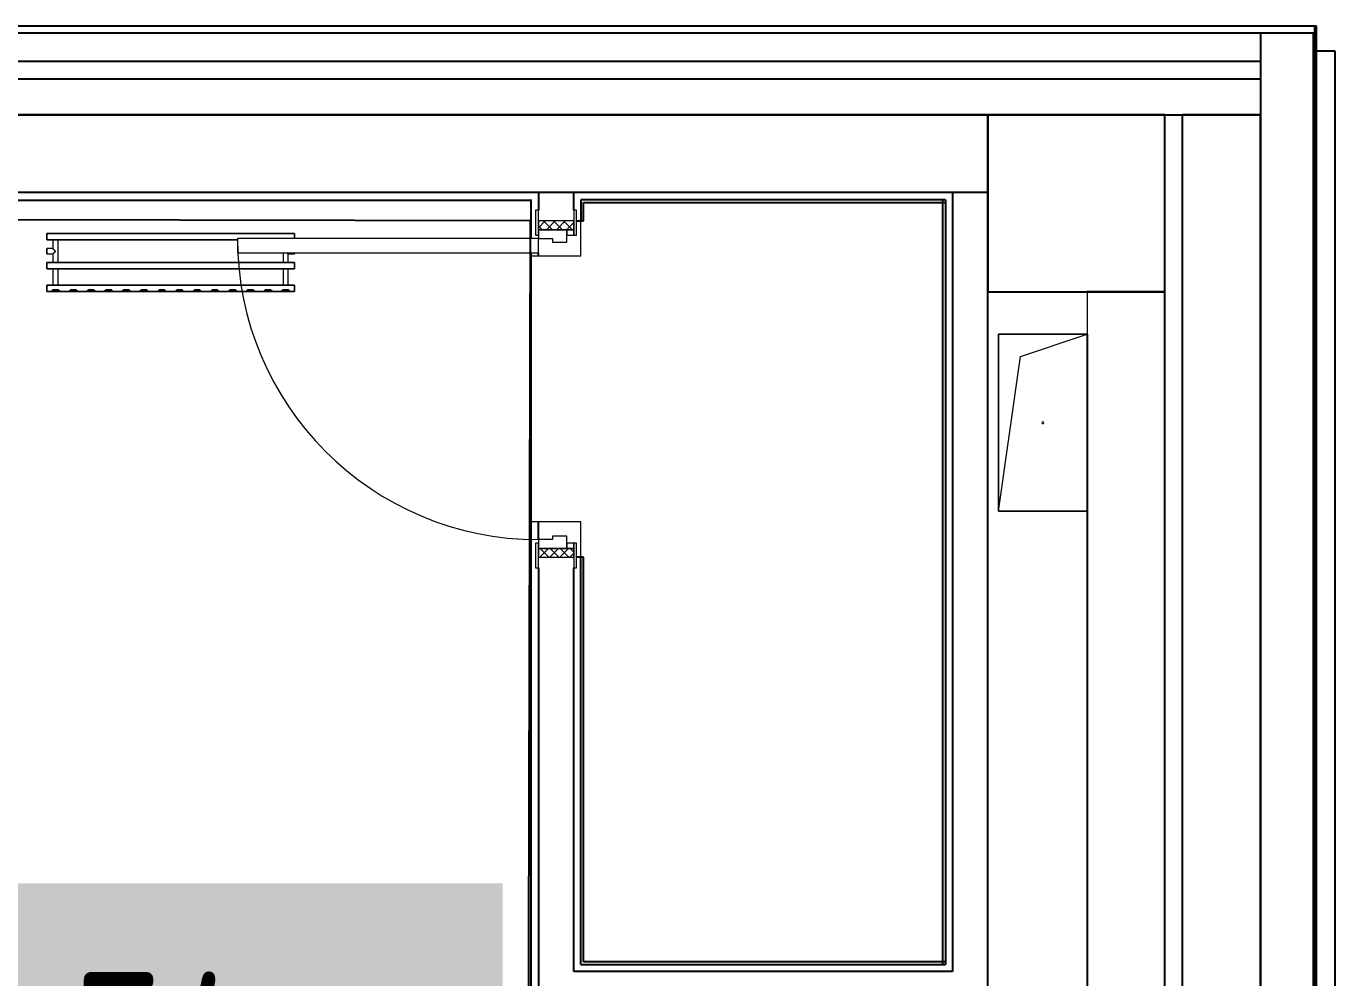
# Model space of a CAD drawing. Header units: millimetres. Extents: x 3914 to 443608, y -156176 to 78197.
# Drawn here: x 107740 to 111437, y -121450 to -118763 of the extents above; entities that cross this region are included whole.
import ezdxf

# ---------------------------------------------------------------- set-up
doc = ezdxf.new("R2010")
doc.units = ezdxf.units.MM
doc.linetypes.add('200_ШТРИХ__ш1_п0_6_', pattern=[160, 100, -60])
for name, color, linetype, lineweight in [('A-DOOR-1', 7, 'Continuous', 5), ('A-DOOR-2', 7, '200_ШТРИХ__ш1_п0_6_', 5), ('A-DOOR-FRAM-2', 7, 'Continuous', 5), ('A-FLOR', 7, 'Continuous', 9), ('A-GENM', 7, 'Continuous', 9)]:
    doc.layers.add(name, color=color, linetype=linetype, lineweight=lineweight)
doc.layers.add('A-DOOR-FRAM-1', color=7, linetype='Continuous', lineweight=5, true_color=0xc0c0c0)
doc.layers.add('M-EQPM-1', color=7, linetype='Continuous', lineweight=9, true_color=0xb2b2b2)
doc.styles.add('СПДС', font='ГОСТ тип А.ttf', dxfattribs={"width": 0.9})

# ---------------------------------------------------------------- blocks, each defined once
blk = doc.blocks.new('110_Дверь_СКБ_1Ст_Внутренняя1 - Д-7_л__950x2100h_Туалет-32089464-Объем проектирования 1 этажа')
at = {"layer": 'A-DOOR-2'}
h = blk.add_hatch(dxfattribs=at)
h.set_pattern_fill('FP_48', color=256, style=0, pattern_type=2)
h.set_pattern_definition([(135, (1826.41, 114.685), (-14.14214, -14.14214), []), (225, (1826.41, 114.685), (14.14214, -14.14214), [])])
h.paths.add_polyline_path([(462.5, 50), (462.5, -50), (487.5, -50), (487.5, 50)])
at = {"layer": 'A-DOOR-FRAM-2'}
h = blk.add_hatch(dxfattribs=at)
h.set_pattern_fill('FP_49', color=256, style=0, pattern_type=2)
h.set_pattern_definition([(45, (-296.384, 114.685), (-14.1421, 14.1421), []), (135, (-296.384, 114.685), (-14.1421, -14.1421), [])])
h.paths.add_polyline_path([(-462.5, -50), (-437.5, -49.6), (-437.5, 50), (-462.5, 50)])
at = {"layer": 'A-DOOR-1'}
for p, q in [((437.5, 900), (397.5, 900)), ((397.5, 900), (397.5, 50)), ((437.5, 50), (437.5, 900)), ((397.5, 50), (437.5, 50))]:
    blk.add_line(p, q, dxfattribs=at)
blk.add_arc((437.5, 50), 850, 90, 180, dxfattribs=at)
at = {"layer": 'A-DOOR-FRAM-1'}
for p, q in [((-422.5, 58), (-492.5, 58)), ((-492.5, 58), (-492.5, 50)), ((-492.5, 50), (-422.5, 50)), ((-437.5, 50), (-462.5, 50)), ((-462.5, 50), (-462.5, -50)), ((-412.5, 50), (-437.5, 50)), ((-437.5, 50), (-437.5, -30)), ((-437.5, -50), (-437.5, 50)), ((-422.5, 50), (-437.5, 50)), ((-437.5, 50), (-437.5, 49)), ((-437.5, 49), (-422.5, 49)), ((-422.5, 50), (-422.5, 58)), ((-422.5, 49), (-422.5, 50)), ((-412.5, 10), (-412.5, 50)), ((437.5, 50), (437.5, 10)), ((462.5, 50), (437.5, 50)), ((517.5, 58), (447.5, 58)), ((447.5, 58), (447.5, 50)), ((462.5, 50), (447.5, 50)), ((447.5, 50), (447.5, 49)), ((447.5, 50), (517.5, 50)), ((447.5, 49), (462.5, 49)), ((462.5, -30), (462.5, 50)), ((487.5, 50), (462.5, 50)), ((462.5, 50), (462.5, -50)), ((462.5, 49), (462.5, 50)), ((487.5, -50), (487.5, 50)), ((517.5, 50), (517.5, 58)), ((-402.5, 10), (-412.5, 10)), ((-402.5, -30), (-402.5, 10)), ((437.5, 10), (427.5, 10)), ((427.5, 10), (427.5, -30)), ((-437.5, -30), (-402.5, -30)), ((-422.5, -30), (-437.5, -30)), ((-437.5, -30), (-437.5, -50)), ((-422.5, -50), (-422.5, -30)), ((427.5, -30), (462.5, -30)), ((462.5, -30), (447.5, -30)), ((447.5, -30), (447.5, -50)), ((462.5, -50), (462.5, -30)), ((-422.5, -50), (-492.5, -50)), ((-492.5, -50), (-492.5, -58)), ((-492.5, -58), (-422.5, -58)), ((-462.5, -50), (-437.5, -50)), ((-437.5, -50), (-422.5, -50)), ((-422.5, -58), (-422.5, -50)), ((447.5, -50), (462.5, -50)), ((517.5, -50), (447.5, -50)), ((447.5, -50), (447.5, -58)), ((447.5, -58), (517.5, -58)), ((462.5, -50), (487.5, -50)), ((517.5, -58), (517.5, -50))]:
    blk.add_line(p, q, dxfattribs=at)
blk = doc.blocks.new('GM_Отверстие прямоугольное _в плите_ - Отверстие-21613015-Объем проектирования 1 этажа')
at = {"layer": 'A-GENM'}
for p, q in [((-125, -250), (-125, 250)), ((-125, 250), (125, 250)), ((125, 250), (-125, 250)), ((-125, 250), (-125, -250)), ((-62.5, 187.5), (125, 250)), ((-125, -250), (-62.5, 187.5)), ((125, -250), (-125, -250)), ((-125, -250), (125, -250))]:
    blk.add_line(p, q, dxfattribs=at)
for start, end in [(360, 180), (180, 360)]:
    blk.add_arc((0, 0), 2.5, start, end, dxfattribs=at)
blk = doc.blocks.new('radiator_prado_classic_z_tip_30_po exemplyaru - Classic Z Тип 30-500-V244-Объем проектирования 1 этажа')
at = {"layer": 'M-EQPM-1'}
for p, q in [((0, 228), (0, 210)), ((700, 228), (0, 228)), ((0, 210), (0, 228)), ((0, 228), (12.5, 228)), ((12.5, 228), (37.5, 228)), ((37.5, 228), (12.5, 228)), ((12.5, 228), (37.5, 228)), ((12.5, 228), (17.5, 223)), ((12.5, 228), (17.5, 223)), ((32.5, 223), (17.5, 223)), ((17.5, 223), (32.5, 223)), ((32.5, 223), (37.5, 228)), ((37.5, 228), (32.5, 223)), ((37.5, 228), (62.5, 228)), ((62.5, 228), (87.5, 228)), ((87.5, 228), (62.5, 228)), ((62.5, 228), (87.5, 228)), ((62.5, 228), (67.5, 223)), ((62.5, 228), (67.5, 223)), ((82.5, 223), (67.5, 223)), ((67.5, 223), (82.5, 223)), ((82.5, 223), (87.5, 228)), ((87.5, 228), (82.5, 223)), ((87.5, 228), (112.5, 228)), ((112.5, 228), (137.5, 228)), ((137.5, 228), (112.5, 228)), ((112.5, 228), (137.5, 228)), ((112.5, 228), (117.5, 223)), ((112.5, 228), (117.5, 223)), ((132.5, 223), (117.5, 223)), ((117.5, 223), (132.5, 223)), ((132.5, 223), (137.5, 228)), ((137.5, 228), (132.5, 223)), ((137.5, 228), (162.5, 228)), ((162.5, 228), (187.5, 228)), ((187.5, 228), (162.5, 228)), ((162.5, 228), (187.5, 228)), ((162.5, 228), (167.5, 223)), ((162.5, 228), (167.5, 223)), ((182.5, 223), (167.5, 223)), ((167.5, 223), (182.5, 223)), ((182.5, 223), (187.5, 228)), ((187.5, 228), (182.5, 223)), ((187.5, 228), (212.5, 228)), ((212.5, 228), (237.5, 228)), ((237.5, 228), (212.5, 228)), ((212.5, 228), (237.5, 228)), ((212.5, 228), (217.5, 223)), ((212.5, 228), (217.5, 223)), ((232.5, 223), (217.5, 223)), ((217.5, 223), (232.5, 223)), ((232.5, 223), (237.5, 228)), ((237.5, 228), (232.5, 223)), ((237.5, 228), (262.5, 228)), ((262.5, 228), (287.5, 228)), ((287.5, 228), (262.5, 228)), ((262.5, 228), (287.5, 228)), ((262.5, 228), (267.5, 223)), ((262.5, 228), (267.5, 223)), ((282.5, 223), (267.5, 223)), ((267.5, 223), (282.5, 223)), ((282.5, 223), (287.5, 228)), ((287.5, 228), (282.5, 223)), ((287.5, 228), (312.5, 228)), ((312.5, 228), (337.5, 228)), ((337.5, 228), (312.5, 228)), ((312.5, 228), (337.5, 228)), ((312.5, 228), (317.5, 223)), ((312.5, 228), (317.5, 223)), ((332.5, 223), (317.5, 223)), ((317.5, 223), (332.5, 223)), ((332.5, 223), (337.5, 228)), ((337.5, 228), (332.5, 223)), ((337.5, 228), (362.5, 228)), ((362.5, 228), (387.5, 228)), ((387.5, 228), (362.5, 228)), ((362.5, 228), (387.5, 228)), ((362.5, 228), (367.5, 223)), ((362.5, 228), (367.5, 223)), ((382.5, 223), (367.5, 223)), ((367.5, 223), (382.5, 223)), ((382.5, 223), (387.5, 228)), ((387.5, 228), (382.5, 223)), ((387.5, 228), (412.5, 228)), ((412.5, 228), (437.5, 228)), ((437.5, 228), (412.5, 228)), ((412.5, 228), (437.5, 228)), ((412.5, 228), (417.5, 223)), ((412.5, 228), (417.5, 223)), ((432.5, 223), (417.5, 223)), ((417.5, 223), (432.5, 223)), ((432.5, 223), (437.5, 228)), ((437.5, 228), (432.5, 223)), ((437.5, 228), (462.5, 228)), ((462.5, 228), (487.5, 228)), ((487.5, 228), (462.5, 228)), ((462.5, 228), (487.5, 228)), ((462.5, 228), (467.5, 223)), ((462.5, 228), (467.5, 223)), ((482.5, 223), (467.5, 223)), ((467.5, 223), (482.5, 223)), ((482.5, 223), (487.5, 228)), ((487.5, 228), (482.5, 223)), ((487.5, 228), (512.5, 228)), ((512.5, 228), (537.5, 228)), ((537.5, 228), (512.5, 228)), ((512.5, 228), (537.5, 228)), ((512.5, 228), (517.5, 223)), ((512.5, 228), (517.5, 223)), ((532.5, 223), (517.5, 223)), ((517.5, 223), (532.5, 223)), ((532.5, 223), (537.5, 228)), ((537.5, 228), (532.5, 223)), ((537.5, 228), (562.5, 228)), ((562.5, 228), (587.5, 228)), ((587.5, 228), (562.5, 228)), ((562.5, 228), (587.5, 228)), ((562.5, 228), (567.5, 223)), ((562.5, 228), (567.5, 223)), ((582.5, 223), (567.5, 223)), ((567.5, 223), (582.5, 223)), ((582.5, 223), (587.5, 228)), ((587.5, 228), (582.5, 223)), ((587.5, 228), (612.5, 228)), ((612.5, 228), (637.5, 228)), ((637.5, 228), (612.5, 228)), ((612.5, 228), (637.5, 228)), ((612.5, 228), (617.5, 223)), ((617.5, 223), (612.5, 228)), ((632.5, 223), (617.5, 223)), ((617.5, 223), (632.5, 223)), ((632.5, 223), (637.5, 228)), ((637.5, 228), (632.5, 223)), ((637.5, 228), (662.5, 228)), ((662.5, 228), (687.5, 228)), ((687.5, 228), (662.5, 228)), ((662.5, 228), (687.5, 228)), ((662.5, 228), (667.5, 223)), ((662.5, 228), (667.5, 223)), ((682.5, 223), (667.5, 223)), ((667.5, 223), (682.5, 223)), ((682.5, 223), (687.5, 228)), ((687.5, 228), (682.5, 223)), ((687.5, 228), (700, 228)), ((700, 210), (700, 228)), ((700, 228), (700, 210)), ((0, 210), (700, 210)), ((17.8, 210), (0, 210)), ((17.5, 210), (17.5, 164)), ((17.5, 210), (17.5, 164)), ((17.8, 210), (17.5, 210)), ((17.5, 210), (17.8, 210)), ((17.8, 210), (17.5, 210)), ((17.5, 210), (32.5, 210)), ((32.2, 210), (17.8, 210)), ((17.8, 210), (32.2, 210)), ((32.2, 210), (17.8, 210)), ((32.5, 210), (32.2, 210)), ((32.2, 210), (32.5, 210)), ((32.5, 210), (32.2, 210)), ((667.8, 210), (32.2, 210)), ((32.5, 164), (32.5, 210)), ((32.5, 164), (32.5, 210)), ((667.5, 210), (667.5, 164)), ((667.5, 210), (667.5, 164)), ((667.8, 210), (667.5, 210)), ((667.5, 210), (682.5, 210)), ((667.8, 210), (667.5, 210)), ((667.5, 210), (667.8, 210)), ((682.2, 210), (667.8, 210)), ((682.2, 210), (667.8, 210)), ((667.8, 210), (682.2, 210)), ((682.5, 210), (682.2, 210)), ((682.5, 210), (682.2, 210)), ((682.2, 210), (682.5, 210)), ((700, 210), (682.2, 210)), ((682.5, 164), (682.5, 210)), ((682.5, 164), (682.5, 210)), ((700, 164), (0, 164)), ((0, 164), (0, 146)), ((0, 146), (0, 164)), ((0, 164), (17.8, 164)), ((17.8, 164), (17.5, 164)), ((17.5, 164), (17.8, 164)), ((17.8, 164), (17.5, 164)), ((17.5, 164), (32.5, 164)), ((32.2, 164), (17.8, 164)), ((17.8, 164), (32.2, 164)), ((32.2, 164), (17.8, 164)), ((32.5, 164), (32.2, 164)), ((32.2, 164), (32.5, 164)), ((32.5, 164), (32.2, 164)), ((32.2, 164), (667.8, 164)), ((667.8, 164), (667.5, 164)), ((667.5, 164), (682.5, 164)), ((667.8, 164), (667.5, 164)), ((667.5, 164), (667.8, 164)), ((682.2, 164), (667.8, 164)), ((682.2, 164), (667.8, 164)), ((667.8, 164), (682.2, 164)), ((682.5, 164), (682.2, 164)), ((682.5, 164), (682.2, 164)), ((682.2, 164), (682.5, 164)), ((682.2, 164), (700, 164)), ((700, 146), (700, 164)), ((700, 164), (700, 146)), ((0, 146), (700, 146)), ((18.5, 146), (0, 146)), ((17.5, 121.5), (0, 121.5)), ((17.5, 121.5), (0, 121.5)), ((0, 121.5), (0, 120.5)), ((0, 117.7), (0, 121.5)), ((0, 120.5), (0, 117.7)), ((0, 120.5), (0, 119.3)), ((0, 117.7), (0, 120.5)), ((0, 120.5), (0, 120.5)), ((0, 119.3), (0, 117.7)), ((17.5, 146), (17.5, 121.5)), ((17.5, 146), (17.5, 121.5)), ((17.5, 146), (18.5, 146)), ((18.5, 146), (17.5, 146)), ((17.5, 146), (18.5, 146)), ((32.5, 146), (17.5, 146)), ((18.5, 146), (32.2, 146)), ((32.2, 146), (18.5, 146)), ((18.5, 146), (32.2, 146)), ((32.2, 146), (32.5, 146)), ((32.5, 146), (32.2, 146)), ((32.2, 146), (32.5, 146)), ((667.8, 146), (32.2, 146)), ((32.5, 118.3), (32.5, 146)), ((32.5, 118.3), (32.5, 146)), ((667.5, 146), (667.5, 82)), ((667.5, 146), (667.5, 82)), ((667.5, 146), (667.8, 146)), ((682.5, 146), (667.5, 146)), ((667.5, 146), (667.8, 146)), ((667.8, 146), (667.5, 146)), ((667.8, 146), (681.5, 146)), ((667.8, 146), (681.5, 146)), ((681.5, 146), (667.8, 146)), ((681.5, 146), (682.5, 146)), ((681.5, 146), (682.5, 146)), ((682.5, 146), (681.5, 146)), ((700, 146), (681.5, 146)), ((682.5, 121.5), (682.5, 146)), ((682.5, 121.5), (682.5, 146)), ((700, 121.5), (682.5, 121.5)), ((700, 121.5), (682.5, 121.5)), ((700, 121.5), (700, 106.5)), ((700, 120.5), (700, 121.5)), ((700, 121.5), (700, 120.5)), ((700, 120.5), (700, 121.5)), ((700, 107.5), (700, 120.5)), ((700, 120.5), (700, 107.5)), ((700, 107.5), (700, 120.5)), ((0, 78.3), (0, 64)), ((0, 64), (0, 78.3)), ((700, 82), (161.2, 82)), ((161.2, 82), (667.8, 82)), ((667.8, 82), (667.5, 82)), ((667.5, 82), (682.5, 82)), ((667.8, 82), (667.5, 82)), ((667.5, 82), (667.8, 82)), ((681.5, 82), (667.8, 82)), ((681.5, 82), (667.8, 82)), ((667.8, 82), (681.5, 82)), ((682.5, 82), (681.5, 82)), ((682.5, 82), (681.5, 82)), ((681.5, 82), (682.5, 82)), ((681.5, 82), (700, 82)), ((682.5, 82), (682.5, 106.5)), ((682.5, 106.5), (700, 106.5)), ((682.5, 82), (682.5, 106.5)), ((682.5, 106.5), (700, 106.5)), ((700, 106.5), (700, 107.5)), ((700, 107.5), (700, 106.5)), ((700, 106.5), (700, 107.5)), ((700, 64), (700, 82)), ((700, 82), (700, 64)), ((700, 64), (0, 64)), ((0, 64), (700, 64))]:
    blk.add_line(p, q, dxfattribs=at)
for points, knots in [([(18.5, 120.5), (18.4, 120.6), (18.3, 120.7), (18.1, 120.9), (17.9, 121.1), (17.8, 121.2), (17.7, 121.3), (17.5, 121.5), (17.5, 121.5), (17.5, 121.5)], [0.7142857, 0.7142857, 0.7142857, 0.7142857, 0.75, 0.7857143, 0.8214286, 0.8571429, 0.8928571, 0.9285714, 1, 1, 1, 1]), ([(17.5, 121.5), (17.5, 121.5), (17.5, 121.5), (17.7, 121.3), (17.8, 121.2), (17.9, 121.1), (18.1, 120.9), (18.3, 120.7), (18.4, 120.6), (18.5, 120.5)], [0, 0, 0, 0, 0.0714286, 0.1071429, 0.1428571, 0.1785714, 0.2142857, 0.25, 0.2857143, 0.2857143, 0.2857143, 0.2857143]), ([(17.5, 121.5), (17.5, 121.5), (17.5, 121.5), (17.7, 121.3), (17.8, 121.2), (17.9, 121.1), (18.1, 120.9), (18.3, 120.7), (18.4, 120.6), (18.5, 120.5)], [0, 0, 0, 0, 0.0714286, 0.1071429, 0.1428571, 0.1785714, 0.2142857, 0.25, 0.2857143, 0.2857143, 0.2857143, 0.2857143]), ([(20.8, 118.2), (20.7, 118.3), (20.5, 118.5), (20.2, 118.8), (19.8, 119.1), (19.6, 119.4), (19.3, 119.7), (19, 120), (18.7, 120.3), (18.5, 120.5), (18.3, 120.7), (18.1, 120.9), (17.9, 121.1), (17.8, 121.2), (17.7, 121.3), (17.5, 121.5), (17.5, 121.5), (17.5, 121.5)], [0.4285714, 0.4285714, 0.4285714, 0.4285714, 0.4642857, 0.5, 0.5357143, 0.5714286, 0.6071429, 0.6428571, 0.6785714, 0.7142857, 0.75, 0.7857143, 0.8214286, 0.8571429, 0.8928571, 0.9285714, 1, 1, 1, 1]), ([(19.6, 119.4), (19.7, 119.3), (19.9, 119.2), (20.3, 118.7), (20.6, 118.4), (20.8, 118.2)], [0.4285714, 0.4285714, 0.4285714, 0.4285714, 0.4642857, 0.5, 0.5714286, 0.5714286, 0.5714286, 0.5714286]), ([(19.6, 119.4), (19.7, 119.3), (19.8, 119.1), (20.3, 118.7), (20.6, 118.4), (20.8, 118.2)], [0.4285714, 0.4285714, 0.4285714, 0.4285714, 0.4642857, 0.5, 0.5714286, 0.5714286, 0.5714286, 0.5714286]), ([(675, 114), (675.5, 114.5), (676.4, 115.4), (677.6, 116.6), (678.4, 117.4), (678.9, 117.9), (679.2, 118.2), (679.5, 118.5), (679.8, 118.8), (680.1, 119.2), (680.4, 119.4), (680.7, 119.7), (681, 120), (681.3, 120.3), (681.5, 120.5), (681.7, 120.7), (681.9, 120.9), (682.1, 121.1), (682.2, 121.2), (682.3, 121.3), (682.5, 121.5), (682.5, 121.5), (682.5, 121.5)], [0, 0, 0, 0, 0.142857, 0.285714, 0.357143, 0.392857, 0.428571, 0.464286, 0.5, 0.535714, 0.571429, 0.607143, 0.642857, 0.678571, 0.714286, 0.75, 0.785714, 0.821429, 0.857143, 0.892857, 0.928571, 1, 1, 1, 1]), ([(682.5, 106.5), (682.5, 106.5), (682.5, 106.5), (682.3, 106.7), (682.2, 106.8), (682.1, 106.9), (681.9, 107.1), (681.7, 107.3), (681.5, 107.5), (681.3, 107.7), (681, 108), (680.7, 108.3), (680.4, 108.6), (680.1, 108.8), (679.7, 109.3), (679.3, 109.7), (678.9, 110.1), (678.4, 110.6), (677.6, 111.4), (676.4, 112.6), (675.5, 113.5), (675, 114)], [0, 0, 0, 0, 0.071429, 0.107143, 0.142857, 0.178571, 0.214286, 0.25, 0.285714, 0.321429, 0.357143, 0.392857, 0.428571, 0.464286, 0.5, 0.571429, 0.607143, 0.642857, 0.714286, 0.857143, 1, 1, 1, 1]), ([(680.4, 119.4), (680.3, 119.3), (680.1, 119.2), (679.7, 118.7), (679.3, 118.3), (678.9, 117.9), (678.4, 117.4), (678.1, 117.1), (677.9, 116.9)], [0.4285714, 0.4285714, 0.4285714, 0.4285714, 0.4642857, 0.5, 0.5714286, 0.6071429, 0.6428571, 0.7142857, 0.7142857, 0.7142857, 0.7142857]), ([(680.4, 119.4), (680.3, 119.3), (680.1, 119.2), (679.7, 118.7), (679.3, 118.3), (678.9, 117.9), (678.4, 117.4), (678.1, 117.1), (677.9, 116.9)], [0.4285714, 0.4285714, 0.4285714, 0.4285714, 0.4642857, 0.5, 0.5714286, 0.6071429, 0.6428571, 0.7142857, 0.7142857, 0.7142857, 0.7142857]), ([(677.9, 116.9), (678.1, 117.1), (678.4, 117.4), (678.9, 117.9), (679.2, 118.2), (679.5, 118.5), (679.8, 118.8), (680.1, 119.2), (680.3, 119.3), (680.4, 119.4)], [0.2857143, 0.2857143, 0.2857143, 0.2857143, 0.3571429, 0.3928571, 0.4285714, 0.4642857, 0.5, 0.5357143, 0.5714286, 0.5714286, 0.5714286, 0.5714286]), ([(677.9, 111.1), (678.1, 110.9), (678.4, 110.6), (678.9, 110.1), (679.2, 109.8), (679.5, 109.5), (679.8, 109.2), (680.1, 108.8), (680.3, 108.7), (680.4, 108.6)], [0.2857143, 0.2857143, 0.2857143, 0.2857143, 0.3571429, 0.3928571, 0.4285714, 0.4642857, 0.5, 0.5357143, 0.5714286, 0.5714286, 0.5714286, 0.5714286]), ([(677.9, 111.1), (678.1, 110.9), (678.4, 110.6), (678.9, 110.1), (679.2, 109.8), (679.5, 109.5), (679.8, 109.2), (680.1, 108.8), (680.3, 108.7), (680.4, 108.6)], [0.2857143, 0.2857143, 0.2857143, 0.2857143, 0.3571429, 0.3928571, 0.4285714, 0.4642857, 0.5, 0.5357143, 0.5714286, 0.5714286, 0.5714286, 0.5714286]), ([(680.4, 108.6), (680.3, 108.7), (680.1, 108.8), (679.7, 109.3), (679.3, 109.7), (678.9, 110.1), (678.4, 110.6), (678.1, 110.9), (677.9, 111.1)], [0.4285714, 0.4285714, 0.4285714, 0.4285714, 0.4642857, 0.5, 0.5714286, 0.6071429, 0.6428571, 0.7142857, 0.7142857, 0.7142857, 0.7142857]), ([(682.5, 121.5), (682.5, 121.5), (682.5, 121.5), (682.3, 121.3), (682.2, 121.2), (682.1, 121.1), (681.9, 120.9), (681.7, 120.7), (681.6, 120.6), (681.5, 120.5)], [0, 0, 0, 0, 0.0714286, 0.1071429, 0.1428571, 0.1785714, 0.2142857, 0.25, 0.2857143, 0.2857143, 0.2857143, 0.2857143]), ([(682.5, 121.5), (682.5, 121.5), (682.5, 121.5), (682.3, 121.3), (682.2, 121.2), (682.1, 121.1), (681.9, 120.9), (681.7, 120.7), (681.6, 120.6), (681.5, 120.5)], [0, 0, 0, 0, 0.0714286, 0.1071429, 0.1428571, 0.1785714, 0.2142857, 0.25, 0.2857143, 0.2857143, 0.2857143, 0.2857143]), ([(681.5, 120.5), (681.6, 120.6), (681.7, 120.7), (681.9, 120.9), (682.1, 121.1), (682.2, 121.2), (682.3, 121.3), (682.5, 121.5), (682.5, 121.5), (682.5, 121.5)], [0.7142857, 0.7142857, 0.7142857, 0.7142857, 0.75, 0.7857143, 0.8214286, 0.8571429, 0.8928571, 0.9285714, 1, 1, 1, 1]), ([(681.5, 107.5), (681.6, 107.4), (681.7, 107.3), (681.9, 107.1), (682.1, 106.9), (682.2, 106.8), (682.3, 106.7), (682.5, 106.5), (682.5, 106.5), (682.5, 106.5)], [0.7142857, 0.7142857, 0.7142857, 0.7142857, 0.75, 0.7857143, 0.8214286, 0.8571429, 0.8928571, 0.9285714, 1, 1, 1, 1]), ([(681.5, 107.5), (681.6, 107.4), (681.7, 107.3), (681.9, 107.1), (682.1, 106.9), (682.2, 106.8), (682.3, 106.7), (682.5, 106.5), (682.5, 106.5), (682.5, 106.5)], [0.7142857, 0.7142857, 0.7142857, 0.7142857, 0.75, 0.7857143, 0.8214286, 0.8571429, 0.8928571, 0.9285714, 1, 1, 1, 1]), ([(682.5, 106.5), (682.5, 106.5), (682.5, 106.5), (682.3, 106.7), (682.2, 106.8), (682.1, 106.9), (681.9, 107.1), (681.7, 107.3), (681.6, 107.4), (681.5, 107.5)], [0, 0, 0, 0, 0.0714286, 0.1071429, 0.1428571, 0.1785714, 0.2142857, 0.25, 0.2857143, 0.2857143, 0.2857143, 0.2857143])]:
    blk.add_open_spline(points, degree=3, knots=knots, dxfattribs=at)
for points in [[(19.6, 119.4), (19.5, 119.5), (19.3, 119.7), (19, 120), (18.7, 120.3), (18.6, 120.4), (18.5, 120.5)], [(18.5, 120.5), (18.6, 120.4), (18.7, 120.3), (19, 120), (19.3, 119.7), (19.5, 119.5), (19.6, 119.4)], [(18.5, 120.5), (18.6, 120.4), (18.7, 120.3), (19, 120), (19.3, 119.7), (19.5, 119.5), (19.6, 119.4)], [(20.8, 118.2), (20.7, 118.3), (20.5, 118.5), (20.2, 118.8), (19.9, 119.2), (19.7, 119.3), (19.6, 119.4)], [(677.9, 116.9), (677.4, 116.4), (676.4, 115.4), (675.5, 114.5), (675, 114)], [(677.9, 116.9), (677.4, 116.4), (676.4, 115.4), (675.5, 114.5), (675, 114)], [(675, 114), (675.5, 114.5), (676.4, 115.4), (677.4, 116.4), (677.9, 116.9)], [(675, 114), (675.5, 113.5), (676.4, 112.6), (677.4, 111.6), (677.9, 111.1)], [(675, 114), (675.5, 113.5), (676.4, 112.6), (677.4, 111.6), (677.9, 111.1)], [(677.9, 111.1), (677.4, 111.6), (676.4, 112.6), (675.5, 113.5), (675, 114)], [(681.5, 120.5), (681.4, 120.4), (681.3, 120.3), (681, 120), (680.7, 119.7), (680.5, 119.5), (680.4, 119.4)], [(681.5, 120.5), (681.4, 120.4), (681.3, 120.3), (681, 120), (680.7, 119.7), (680.5, 119.5), (680.4, 119.4)], [(680.4, 119.4), (680.5, 119.5), (680.7, 119.7), (681, 120), (681.3, 120.3), (681.4, 120.4), (681.5, 120.5)], [(680.4, 108.6), (680.5, 108.5), (680.7, 108.3), (681, 108), (681.3, 107.7), (681.4, 107.6), (681.5, 107.5)], [(680.4, 108.6), (680.5, 108.5), (680.7, 108.3), (681, 108), (681.3, 107.7), (681.4, 107.6), (681.5, 107.5)], [(681.5, 107.5), (681.4, 107.6), (681.3, 107.7), (681, 108), (680.7, 108.3), (680.5, 108.5), (680.4, 108.6)]]:
    blk.add_open_spline(points, degree=3, dxfattribs=at)

msp = doc.modelspace()

# ---------------------------------------------------------------- linework, layer by layer
for p, q in [((111227, -118762.7), (106607, -118762.7)), ((111385, -118762.7), (111227, -118762.7)), ((111380, -118762.7), (111380, -122279.7)), ((111385, -122274.7), (111385, -118762.7)), ((111380, -118782.7), (106607, -118782.7)), ((111227, -118782.7), (111227, -122432.7)), ((111377, -122282.7), (111377, -118782.7)), ((111385, -118832.7), (111437, -118832.7)), ((111437, -118832.7), (111437, -122252.7)), ((111227, -118862.7), (106607, -118862.7)), ((111227, -118912.7), (106607, -118912.7)), ((103527, -119012.7), (111227, -119012.7)), ((110457, -119012.7), (107407, -119012.7)), ((110957, -119012.7), (110457, -119012.7)), ((110457, -119012.7), (110457, -119512.7)), ((110457, -122912.7), (110457, -119012.7)), ((110957, -119512.7), (110957, -119012.7)), ((111227, -119012.7), (111007, -119012.7)), ((111007, -124432.7), (111007, -119012.7)), ((111227, -124432.7), (111227, -119012.7)), ((110457, -119232.7), (107407, -119232.7)), ((107678, -119253.7), (109166, -119253.7)), ((109166, -119252.7), (109167, -119252.7)), ((109166, -119253.7), (109166, -119312.7)), ((109187, -119232.7), (109187, -119282.7)), ((109287, -119282.7), (109287, -119232.7)), ((110337, -119252.7), (109307, -119252.7)), ((109307, -119252.7), (109307, -119312.7)), ((109315, -119260.7), (110337, -119260.7)), ((109315, -119312.7), (109315, -119260.7)), ((110329, -119252.7), (110329, -121412.7)), ((110337, -119252.7), (110337, -121412.7)), ((110357, -119232.7), (110357, -121432.7)), ((109166, -119312.7), (109167, -119312.7)), ((109295, -119312.7), (109307, -119312.7)), ((109307, -119312.7), (109315, -119312.7)), ((109187, -119412.7), (109187, -119402.7)), ((110457, -119512.7), (110957, -119512.7)), ((110957, -119512.7), (110737, -119512.7)), ((110957, -122912.7), (110957, -119512.7)), ((110737, -119632.7), (110737, -122912.7)), ((109187, -120212.7), (109187, -120162.7)), ((109167, -120262.7), (109166, -120262.7)), ((109166, -120262.7), (109166, -121721.7)), ((109187, -120292.7), (109187, -121742.7)), ((109287, -121432.7), (109287, -120292.7)), ((109307, -120262.7), (109295, -120262.7)), ((109307, -121412.7), (109307, -120262.7)), ((109315, -120262.7), (109307, -120262.7)), ((109315, -121404.7), (109315, -120262.7)), ((110337, -121404.7), (109315, -121404.7)), ((110357, -121432.7), (109287, -121432.7)), ((109307, -121412.7), (110337, -121412.7))]:
    msp.add_line(p, q)
at = {"flags": 128}
msp.add_lwpolyline([(109159.3, -121780.9), (109165.1, -119312.9), (107677.1, -119309.4), (107676.3, -119639.4), (107026.3, -119637.9), (107018.6, -122945.9), (107418.6, -122946.8), (107417.6, -123346.8), (108555.6, -123349.5), (108558.5, -122109.5), (108828.5, -122110.1), (108829.3, -121780.1)], close=True, dxfattribs=at)
at = {"layer": 'A-FLOR'}
for p, q in [((107682, -119252.7), (109166, -119252.7)), ((109167, -119252.7), (109167, -119362.7)), ((109307, -119412.7), (109307, -119312.7)), ((109167, -119402.7), (109167, -121722.7)), ((109307, -119412.7), (109167, -119412.7)), ((110737, -119512.7), (110737, -119632.7)), ((110737, -120132.7), (110737, -122682.7)), ((109307, -120162.7), (109167, -120162.7)), ((109307, -120262.7), (109307, -120162.7))]:
    msp.add_line(p, q, dxfattribs=at)

# ---------------------------------------------------------------- block references
at = {"rotation": 90}
msp.add_blockref('110_Дверь_СКБ_1Ст_Внутренняя1 - Д-7_л__950x2100h_Туалет-32089464-Объем проектирования 1 этажа', (109237, -119800.2), dxfattribs=at)
msp.add_blockref('GM_Отверстие прямоугольное _в плите_ - Отверстие-21613015-Объем проектирования 1 этажа', (110612, -119882.7))
at = {"layer": 'M-EQPM-1', "rotation": 180}
msp.add_blockref('radiator_prado_classic_z_tip_30_po exemplyaru - Classic Z Тип 30-500-V244-Объем проектирования 1 этажа', (108498.2, -119284.4), dxfattribs=at)

# ---------------------------------------------------------------- texts
at = {"insert": (107580.8, -121433.7), "char_height": 500, "width": 1255.443, "attachment_point": 1, "style": 'СПДС', "bg_fill": 1, "box_fill_scale": 1.5, "bg_fill_color": 7, "bg_fill_true_color": 16777215, "bg_fill_transparency": 0}
msp.add_mtext('1.54', dxfattribs=at)

doc.saveas('drawing.dxf')
